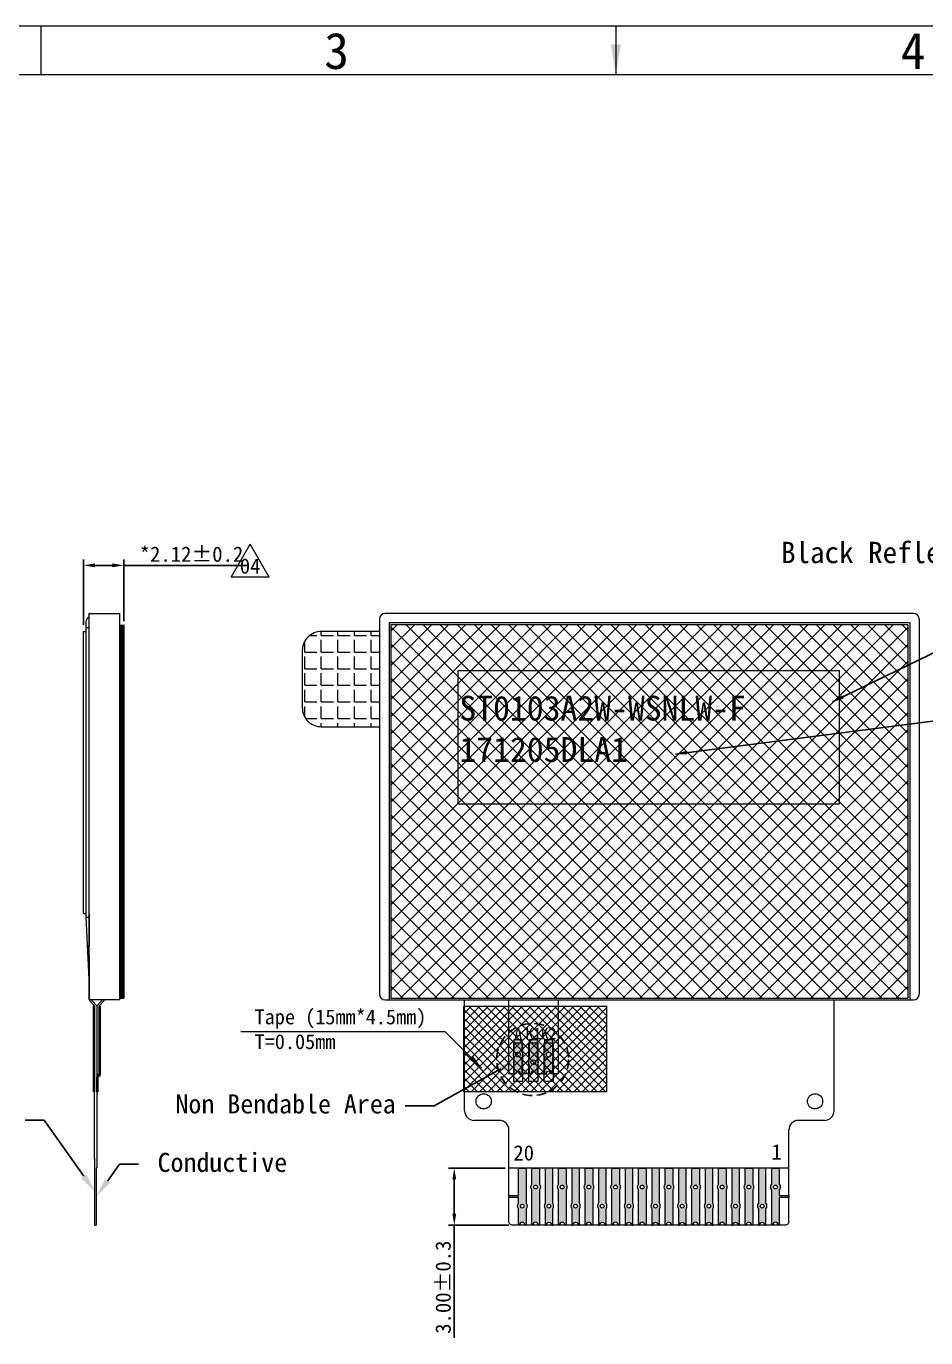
# Model space of a CAD drawing. Header units: millimetres. Extents: x 0 to 181, y 0 to 125.
# Drawn here: x 59.6 to 106.8, y 56.4 to 125.2 of the extents above; entities that cross this region are included whole.
import ezdxf
from ezdxf import colors
from ezdxf.entities.mleader import LeaderData, LeaderLine
from ezdxf.enums import TextEntityAlignment as Align
from ezdxf.math import Vec2, Vec3

# ---------------------------------------------------------------- set-up
doc = ezdxf.new("R2010")
doc.units = ezdxf.units.MM
doc.linetypes.add('DASHED', pattern=[0.75, 0.5, -0.25])
for name, color, linetype in [('BL', 7, 'Continuous'), ('DIM', 5, 'Continuous'), ('FPC', 30, 'Continuous'), ('frame', 7, 'Continuous'), ('LCD', 7, 'Continuous'), ('PB', 42, 'Continuous'), ('PULL TAPE', 60, 'Continuous'), ('tape', 40, 'Continuous')]:
    doc.layers.add(name, color=color, linetype=linetype)
doc.styles.add('4', font='arial.ttf')
doc.styles.get("Standard").update_dxf_attribs({"font": ''})
doc.styles.add('TITLE', font='')
doc.styles.add('宋体', font='')
doc.styles.get('Standard').set_extended_font_data('SimSun')
doc.styles.get('TITLE').set_extended_font_data('Dutch801 Rm BT', bold=True)
doc.styles.get('宋体').set_extended_font_data('SimSun')
doc.dimstyles.new('DIM', dxfattribs={"dimtxt": 0.8, "dimasz": 0.6, "dimexe": 0.3, "dimexo": 0.2, "dimgap": 0.15, "dimtad": 1, "dimzin": 1, "dimdsep": 46, "dimtxsty": '4', "dimcen": 0.1, "dimadec": 0, "dimazin": 0, "dimtfac": 1, "dimtmove": 0, "dimatfit": 3, "dimfxl": 0, "dimarcsym": 0})
doc.dimstyles.new('ISO-25$7', dxfattribs={"dimscale": 0.5, "dimtxt": 2.5, "dimasz": 2, "dimexe": 0.65, "dimexo": 0.625, "dimtad": 0, "dimdsep": 46, "dimtxsty": 'TITLE', "dimcen": 1.6, "dimclrd": 7, "dimclre": 73, "dimclrt": 7, "dimadec": 0, "dimazin": 0, "dimtfac": 1, "dimtmove": 0, "dimatfit": 0, "dimfxl": 0, "dimtolj": 1, "dimlwd": 9, "dimlwe": 9, "dimarcsym": 0})

# ---------------------------------------------------------------- blocks, each defined once
blk = doc.blocks.new('*D5')
at = {"layer": 'Defpoints', "color": 0}
for p in [(82.089, 65.283), (84.957, 65.283), (85.157, 62.283)]:
    blk.add_point(p, dxfattribs=at)
at = {"layer": 'DIM', "color": 0, "lineweight": -2}
for p, q in [((84.757, 65.283), (81.789, 65.283)), ((82.089, 62.883), (82.089, 64.683)), ((84.957, 62.283), (81.789, 62.283)), ((82.089, 62.283), (82.089, 56.372))]:
    blk.add_line(p, q, dxfattribs=at)
at = {"layer": 'DIM', "color": 0}
for points in [[(82.189, 64.683), (81.989, 64.683), (82.089, 65.283)], [(81.989, 62.883), (82.189, 62.883), (82.089, 62.283)]]:
    blk.add_solid(points, dxfattribs=at)
at = {"layer": 'DIM', "color": 0, "lineweight": 13, "insert": (81.508, 59.027), "char_height": 0.8, "attachment_point": 5, "rotation": 90, "style": '宋体'}
blk.add_mtext('3.00%%P0.3', dxfattribs=at)
blk = doc.blocks.new('*D44')
at = {"layer": 'Defpoints', "color": 0}
for p in [(64.734, 96.917), (64.734, 93.795), (62.614, 93.595)]:
    blk.add_point(p, dxfattribs=at)
at = {"layer": 'DIM', "color": 0, "lineweight": -2}
for p, q in [((62.614, 93.795), (62.614, 97.217)), ((64.734, 93.995), (64.734, 97.217)), ((63.214, 96.917), (64.134, 96.917)), ((64.734, 96.917), (71.243, 96.917))]:
    blk.add_line(p, q, dxfattribs=at)
at = {"layer": 'DIM', "color": 0}
for points in [[(63.214, 97.017), (63.214, 96.817), (62.614, 96.917)], [(64.134, 96.817), (64.134, 97.017), (64.734, 96.917)]]:
    blk.add_solid(points, dxfattribs=at)
at = {"layer": 'DIM', "color": 0, "lineweight": 13, "insert": (68.288, 97.498), "char_height": 0.8, "attachment_point": 5, "style": '宋体'}
blk.add_mtext('*2.12%%P0.2', dxfattribs=at)

msp = doc.modelspace()

# ---------------------------------------------------------------- hatches: boundary and pattern name
at = {"lineweight": 13}
h = msp.add_hatch(dxfattribs=at)
h.set_pattern_fill('ANSI37', color=4, scale=0.2, style=0)
h.set_pattern_definition([(45, (-231.84134, 7.36716), (-0.4490128, 0.4490128), []), (135, (-231.84134, 7.36716), (-0.4490128, -0.4490128), [])])
h.paths.add_polyline_path([(105.9014, 93.7954), (78.7614, 93.7954), (78.7614, 74.2025), (105.9014, 74.2025)])
h = msp.add_hatch(color=2)
h.paths.add_polyline_path([(87.2415, 71.0847, 0.3333333), (87.2415, 71.3847), (87.2415, 72.0347), (86.8415, 72.0347), (86.8415, 71.3847, 0.3333333), (86.8415, 71.0847), (86.8415, 70.2347), (86.9165, 70.2347, -1), (87.1665, 70.2347), (87.2415, 70.2347)])
h.paths.add_polyline_path([(86.9165, 71.2347, -1), (87.1665, 71.2347, -1)], flags=16)
h.paths.add_polyline_path([(86.4415, 72.0347), (86.0415, 72.0347), (86.0415, 70.9847, 0.3326962), (86.0415, 70.6847), (86.0415, 70.2347), (86.1165, 70.2347, -1), (86.3665, 70.2347), (86.4415, 70.2347), (86.4415, 70.6847, 0.3326962), (86.4415, 70.9847)])
h.paths.add_polyline_path([(86.3665, 70.8347, -1), (86.1165, 70.8347, -1)], flags=16)
h.paths.add_polyline_path([(85.6415, 72.0347), (85.2415, 72.0347), (85.2415, 71.3847, 0.3333333), (85.2415, 71.0847), (85.2415, 70.2347), (85.3165, 70.2347, -1), (85.5665, 70.2347), (85.6415, 70.2347), (85.6415, 71.0847, 0.3333333), (85.6415, 71.3847)])
h.paths.add_polyline_path([(85.5665, 71.2347, -1), (85.3165, 71.2347, -1)], flags=16)
at = {"layer": 'FPC', "lineweight": 13}
h = msp.add_hatch(color=256, dxfattribs=at)
edge = h.paths.add_edge_path()
edge.add_line((99.1571, 65.2825), (99.1571, 64.4325))
edge.add_arc((98.9571, 64.2825), 0.25, -36.869898, 36.869898, ccw=False)
edge.add_line((99.1571, 64.1325), (99.1571, 63.8325))
edge.add_line((99.1571, 63.8325), (99.6571, 63.8325))
edge.add_line((99.6571, 63.8325), (99.6571, 63.7325))
edge.add_line((99.6571, 63.7325), (99.1571, 63.7325))
edge.add_line((99.1571, 63.7325), (99.1571, 62.2825))
edge.add_line((99.1571, 62.2825), (99.1071, 62.2825))
edge.add_arc((98.9571, 62.2825), 0.15, 0, 180)
edge.add_line((98.8071, 62.2825), (98.7571, 62.2825))
edge.add_line((98.7571, 62.2825), (98.7571, 64.1325))
edge.add_arc((98.9571, 64.2825), 0.25, 143.130102, 216.869898, ccw=False)
edge.add_line((98.7571, 64.4325), (98.7571, 65.2825))
edge.add_line((98.7571, 65.2825), (99.1571, 65.2825))
edge = h.paths.add_edge_path()
edge.add_arc((91.9571, 64.2825), 0.25, -36.869898, 36.869898, ccw=False)
edge.add_line((92.1571, 64.1325), (92.1571, 62.2825))
edge.add_line((92.1571, 62.2825), (92.1071, 62.2825))
edge.add_arc((91.9571, 62.2825), 0.15, 0, 180)
edge.add_line((91.8071, 62.2825), (91.7571, 62.2825))
edge.add_line((91.7571, 62.2825), (91.7571, 64.1325))
edge.add_arc((91.9571, 64.2825), 0.25, 143.130102, 216.869898, ccw=False)
edge.add_line((91.7571, 64.4325), (91.7571, 65.2825))
edge.add_line((91.7571, 65.2825), (92.1571, 65.2825))
edge.add_line((92.1571, 65.2825), (92.1571, 64.4325))
edge = h.paths.add_edge_path(flags=16)
edge.add_arc((91.9571, 64.2825), 0.1, 0, 360)
edge = h.paths.add_edge_path()
edge.add_line((91.0571, 65.2825), (91.0571, 63.4325))
edge.add_arc((91.2571, 63.2825), 0.25, 143.130102, 216.869898)
edge.add_line((91.0571, 63.1325), (91.0571, 62.2825))
edge.add_line((91.0571, 62.2825), (91.1071, 62.2825))
edge.add_arc((91.2571, 62.2825), 0.15, 0, 180, ccw=False)
edge.add_line((91.4071, 62.2825), (91.4571, 62.2825))
edge.add_line((91.4571, 62.2825), (91.4571, 63.1325))
edge.add_arc((91.2571, 63.2825), 0.25, 323.130102, 396.869898)
edge.add_line((91.4571, 63.4325), (91.4571, 65.2825))
edge.add_line((91.4571, 65.2825), (91.0571, 65.2825))
edge = h.paths.add_edge_path(flags=16)
edge.add_arc((91.2571, 63.2825), 0.1, 0, 360)
edge = h.paths.add_edge_path()
edge.add_arc((93.3571, 64.2825), 0.25, -36.869898, 36.869898, ccw=False)
edge.add_line((93.5571, 64.1325), (93.5571, 62.2825))
edge.add_line((93.5571, 62.2825), (93.5071, 62.2825))
edge.add_arc((93.3571, 62.2825), 0.15, 0, 180)
edge.add_line((93.2071, 62.2825), (93.1571, 62.2825))
edge.add_line((93.1571, 62.2825), (93.1571, 64.1325))
edge.add_arc((93.3571, 64.2825), 0.25, 143.130102, 216.869898, ccw=False)
edge.add_line((93.1571, 64.4325), (93.1571, 65.2825))
edge.add_line((93.1571, 65.2825), (93.5571, 65.2825))
edge.add_line((93.5571, 65.2825), (93.5571, 64.4325))
edge = h.paths.add_edge_path(flags=16)
edge.add_arc((93.3571, 64.2825), 0.1, 0, 360)
edge = h.paths.add_edge_path()
edge.add_line((92.4571, 65.2825), (92.4571, 63.4325))
edge.add_arc((92.6571, 63.2825), 0.25, 143.130102, 216.869898)
edge.add_line((92.4571, 63.1325), (92.4571, 62.2825))
edge.add_line((92.4571, 62.2825), (92.5071, 62.2825))
edge.add_arc((92.6571, 62.2825), 0.15, 0, 180, ccw=False)
edge.add_line((92.8071, 62.2825), (92.8571, 62.2825))
edge.add_line((92.8571, 62.2825), (92.8571, 63.1325))
edge.add_arc((92.6571, 63.2825), 0.25, 323.130102, 396.869898)
edge.add_line((92.8571, 63.4325), (92.8571, 65.2825))
edge.add_line((92.8571, 65.2825), (92.4571, 65.2825))
edge = h.paths.add_edge_path(flags=16)
edge.add_arc((92.6571, 63.2825), 0.1, 0, 360)
edge = h.paths.add_edge_path()
edge.add_arc((94.7571, 64.2825), 0.25, -36.869898, 36.869898, ccw=False)
edge.add_line((94.9571, 64.1325), (94.9571, 62.2825))
edge.add_line((94.9571, 62.2825), (94.9071, 62.2825))
edge.add_arc((94.7571, 62.2825), 0.15, 0, 180)
edge.add_line((94.6071, 62.2825), (94.5571, 62.2825))
edge.add_line((94.5571, 62.2825), (94.5571, 64.1325))
edge.add_arc((94.7571, 64.2825), 0.25, 143.130102, 216.869898, ccw=False)
edge.add_line((94.5571, 64.4325), (94.5571, 65.2825))
edge.add_line((94.5571, 65.2825), (94.9571, 65.2825))
edge.add_line((94.9571, 65.2825), (94.9571, 64.4325))
edge = h.paths.add_edge_path(flags=16)
edge.add_arc((94.7571, 64.2825), 0.1, 0, 360)
edge = h.paths.add_edge_path()
edge.add_line((93.8571, 65.2825), (93.8571, 63.4325))
edge.add_arc((94.0571, 63.2825), 0.25, 143.130102, 216.869898)
edge.add_line((93.8571, 63.1325), (93.8571, 62.2825))
edge.add_line((93.8571, 62.2825), (93.9071, 62.2825))
edge.add_arc((94.0571, 62.2825), 0.15, 0, 180, ccw=False)
edge.add_line((94.2071, 62.2825), (94.2571, 62.2825))
edge.add_line((94.2571, 62.2825), (94.2571, 63.1325))
edge.add_arc((94.0571, 63.2825), 0.25, 323.130102, 396.869898)
edge.add_line((94.2571, 63.4325), (94.2571, 65.2825))
edge.add_line((94.2571, 65.2825), (93.8571, 65.2825))
edge = h.paths.add_edge_path(flags=16)
edge.add_arc((94.0571, 63.2825), 0.1, 0, 360)
edge = h.paths.add_edge_path()
edge.add_arc((96.1571, 64.2825), 0.25, -36.869898, 36.869898, ccw=False)
edge.add_line((96.3571, 64.1325), (96.3571, 62.2825))
edge.add_line((96.3571, 62.2825), (96.3071, 62.2825))
edge.add_arc((96.1571, 62.2825), 0.15, 0, 180)
edge.add_line((96.0071, 62.2825), (95.9571, 62.2825))
edge.add_line((95.9571, 62.2825), (95.9571, 64.1325))
edge.add_arc((96.1571, 64.2825), 0.25, 143.130102, 216.869898, ccw=False)
edge.add_line((95.9571, 64.4325), (95.9571, 65.2825))
edge.add_line((95.9571, 65.2825), (96.3571, 65.2825))
edge.add_line((96.3571, 65.2825), (96.3571, 64.4325))
edge = h.paths.add_edge_path(flags=16)
edge.add_arc((96.1571, 64.2825), 0.1, 0, 360)
edge = h.paths.add_edge_path()
edge.add_line((95.2571, 65.2825), (95.2571, 63.4325))
edge.add_arc((95.4571, 63.2825), 0.25, 143.130102, 216.869898)
edge.add_line((95.2571, 63.1325), (95.2571, 62.2825))
edge.add_line((95.2571, 62.2825), (95.3071, 62.2825))
edge.add_arc((95.4571, 62.2825), 0.15, 0, 180, ccw=False)
edge.add_line((95.6071, 62.2825), (95.6571, 62.2825))
edge.add_line((95.6571, 62.2825), (95.6571, 63.1325))
edge.add_arc((95.4571, 63.2825), 0.25, 323.130102, 396.869898)
edge.add_line((95.6571, 63.4325), (95.6571, 65.2825))
edge.add_line((95.6571, 65.2825), (95.2571, 65.2825))
edge = h.paths.add_edge_path(flags=16)
edge.add_arc((95.4571, 63.2825), 0.1, 0, 360)
edge = h.paths.add_edge_path()
edge.add_arc((97.5571, 64.2825), 0.25, -36.869898, 36.869898, ccw=False)
edge.add_line((97.7571, 64.1325), (97.7571, 62.2825))
edge.add_line((97.7571, 62.2825), (97.7071, 62.2825))
edge.add_arc((97.5571, 62.2825), 0.15, 0, 180)
edge.add_line((97.4071, 62.2825), (97.3571, 62.2825))
edge.add_line((97.3571, 62.2825), (97.3571, 64.1325))
edge.add_arc((97.5571, 64.2825), 0.25, 143.130102, 216.869898, ccw=False)
edge.add_line((97.3571, 64.4325), (97.3571, 65.2825))
edge.add_line((97.3571, 65.2825), (97.7571, 65.2825))
edge.add_line((97.7571, 65.2825), (97.7571, 64.4325))
edge = h.paths.add_edge_path(flags=16)
edge.add_arc((97.5571, 64.2825), 0.1, 0, 360)
edge = h.paths.add_edge_path(flags=16)
edge.add_arc((98.9571, 64.2825), 0.1, 0, 360)
edge = h.paths.add_edge_path()
edge.add_line((96.6571, 65.2825), (96.6571, 63.4325))
edge.add_arc((96.8571, 63.2825), 0.25, 143.130102, 216.869898)
edge.add_line((96.6571, 63.1325), (96.6571, 62.2825))
edge.add_line((96.6571, 62.2825), (96.7071, 62.2825))
edge.add_arc((96.8571, 62.2825), 0.15, 0, 180, ccw=False)
edge.add_line((97.0071, 62.2825), (97.0571, 62.2825))
edge.add_line((97.0571, 62.2825), (97.0571, 63.1325))
edge.add_arc((96.8571, 63.2825), 0.25, 323.130102, 396.869898)
edge.add_line((97.0571, 63.4325), (97.0571, 65.2825))
edge.add_line((97.0571, 65.2825), (96.6571, 65.2825))
edge = h.paths.add_edge_path(flags=16)
edge.add_arc((96.8571, 63.2825), 0.1, 0, 360)
edge = h.paths.add_edge_path()
edge.add_arc((98.2571, 63.2825), 0.25, 323.130102, 396.869898)
edge.add_line((98.4571, 63.4325), (98.4571, 65.2825))
edge.add_line((98.4571, 65.2825), (98.0571, 65.2825))
edge.add_line((98.0571, 65.2825), (98.0571, 63.4325))
edge.add_arc((98.2571, 63.2825), 0.25, 143.130102, 216.869898)
edge.add_line((98.0571, 63.1325), (98.0571, 62.2825))
edge.add_line((98.0571, 62.2825), (98.1071, 62.2825))
edge.add_arc((98.2571, 62.2825), 0.15, 0, 180, ccw=False)
edge.add_line((98.4071, 62.2825), (98.4571, 62.2825))
edge.add_line((98.4571, 62.2825), (98.4571, 63.1325))
edge = h.paths.add_edge_path(flags=16)
edge.add_arc((98.2571, 63.2825), 0.1, 0, 360)
edge = h.paths.add_edge_path()
edge.add_line((85.4571, 65.2825), (85.8571, 65.2825))
edge.add_line((85.8571, 65.2825), (85.8571, 63.4325))
edge.add_arc((85.6571, 63.2825), 0.25, -36.869898, 36.869898, ccw=False)
edge.add_line((85.8571, 63.1325), (85.8571, 62.2825))
edge.add_line((85.8571, 62.2825), (85.8071, 62.2825))
edge.add_arc((85.6571, 62.2825), 0.15, 0, 180)
edge.add_line((85.5071, 62.2825), (85.4571, 62.2825))
edge.add_line((85.4571, 62.2825), (85.4571, 63.1325))
edge.add_arc((85.6571, 63.2825), 0.25, 143.130102, 216.869898, ccw=False)
edge.add_line((85.4571, 63.4325), (85.4571, 63.7325))
edge.add_line((85.4571, 63.7325), (84.9571, 63.7325))
edge.add_line((84.9571, 63.7325), (84.9571, 63.8325))
edge.add_line((84.9571, 63.8325), (85.4571, 63.8325))
edge.add_line((85.4571, 63.8325), (85.4571, 65.2825))
edge = h.paths.add_edge_path()
edge.add_arc((86.3571, 64.2825), 0.25, -36.869898, 36.869898, ccw=False)
edge.add_line((86.5571, 64.1325), (86.5571, 62.2825))
edge.add_line((86.5571, 62.2825), (86.5071, 62.2825))
edge.add_arc((86.3571, 62.2825), 0.15, 0, 180)
edge.add_line((86.2071, 62.2825), (86.1571, 62.2825))
edge.add_line((86.1571, 62.2825), (86.1571, 64.1325))
edge.add_arc((86.3571, 64.2825), 0.25, 143.130102, 216.869898, ccw=False)
edge.add_line((86.1571, 64.4325), (86.1571, 65.2825))
edge.add_line((86.1571, 65.2825), (86.5571, 65.2825))
edge.add_line((86.5571, 65.2825), (86.5571, 64.4325))
edge = h.paths.add_edge_path(flags=16)
edge.add_arc((86.3571, 64.2825), 0.1, 0, 360)
edge = h.paths.add_edge_path(flags=16)
edge.add_arc((85.6571, 63.2825), 0.1, 0, 360)
edge = h.paths.add_edge_path()
edge.add_arc((87.7571, 64.2825), 0.25, -36.869898, 36.869898, ccw=False)
edge.add_line((87.9571, 64.1325), (87.9571, 62.2825))
edge.add_line((87.9571, 62.2825), (87.9071, 62.2825))
edge.add_arc((87.7571, 62.2825), 0.15, 0, 180)
edge.add_line((87.6071, 62.2825), (87.5571, 62.2825))
edge.add_line((87.5571, 62.2825), (87.5571, 64.1325))
edge.add_arc((87.7571, 64.2825), 0.25, 143.130102, 216.869898, ccw=False)
edge.add_line((87.5571, 64.4325), (87.5571, 65.2825))
edge.add_line((87.5571, 65.2825), (87.9571, 65.2825))
edge.add_line((87.9571, 65.2825), (87.9571, 64.4325))
edge = h.paths.add_edge_path(flags=16)
edge.add_arc((87.7571, 64.2825), 0.1, 0, 360)
edge = h.paths.add_edge_path()
edge.add_line((86.8571, 65.2825), (86.8571, 63.4325))
edge.add_arc((87.0571, 63.2825), 0.25, 143.130102, 216.869898)
edge.add_line((86.8571, 63.1325), (86.8571, 62.2825))
edge.add_line((86.8571, 62.2825), (86.9071, 62.2825))
edge.add_arc((87.0571, 62.2825), 0.15, 0, 180, ccw=False)
edge.add_line((87.2071, 62.2825), (87.2571, 62.2825))
edge.add_line((87.2571, 62.2825), (87.2571, 63.1325))
edge.add_arc((87.0571, 63.2825), 0.25, 323.130102, 396.869898)
edge.add_line((87.2571, 63.4325), (87.2571, 65.2825))
edge.add_line((87.2571, 65.2825), (86.8571, 65.2825))
edge = h.paths.add_edge_path(flags=16)
edge.add_arc((87.0571, 63.2825), 0.1, 0, 360)
edge = h.paths.add_edge_path()
edge.add_arc((89.1571, 64.2825), 0.25, -36.869898, 36.869898, ccw=False)
edge.add_line((89.3571, 64.1325), (89.3571, 62.2825))
edge.add_line((89.3571, 62.2825), (89.3071, 62.2825))
edge.add_arc((89.1571, 62.2825), 0.15, 0, 180)
edge.add_line((89.0071, 62.2825), (88.9571, 62.2825))
edge.add_line((88.9571, 62.2825), (88.9571, 64.1325))
edge.add_arc((89.1571, 64.2825), 0.25, 143.130102, 216.869898, ccw=False)
edge.add_line((88.9571, 64.4325), (88.9571, 65.2825))
edge.add_line((88.9571, 65.2825), (89.3571, 65.2825))
edge.add_line((89.3571, 65.2825), (89.3571, 64.4325))
edge = h.paths.add_edge_path(flags=16)
edge.add_arc((89.1571, 64.2825), 0.1, 0, 360)
edge = h.paths.add_edge_path()
edge.add_line((88.2571, 65.2825), (88.2571, 63.4325))
edge.add_arc((88.4571, 63.2825), 0.25, 143.130102, 216.869898)
edge.add_line((88.2571, 63.1325), (88.2571, 62.2825))
edge.add_line((88.2571, 62.2825), (88.3071, 62.2825))
edge.add_arc((88.4571, 62.2825), 0.15, 0, 180, ccw=False)
edge.add_line((88.6071, 62.2825), (88.6571, 62.2825))
edge.add_line((88.6571, 62.2825), (88.6571, 63.1325))
edge.add_arc((88.4571, 63.2825), 0.25, 323.130102, 396.869898)
edge.add_line((88.6571, 63.4325), (88.6571, 65.2825))
edge.add_line((88.6571, 65.2825), (88.2571, 65.2825))
edge = h.paths.add_edge_path(flags=16)
edge.add_arc((88.4571, 63.2825), 0.1, 0, 360)
edge = h.paths.add_edge_path()
edge.add_arc((90.5571, 64.2825), 0.25, -36.869898, 36.869898, ccw=False)
edge.add_line((90.7571, 64.1325), (90.7571, 62.2825))
edge.add_line((90.7571, 62.2825), (90.7071, 62.2825))
edge.add_arc((90.5571, 62.2825), 0.15, 0, 180)
edge.add_line((90.4071, 62.2825), (90.3571, 62.2825))
edge.add_line((90.3571, 62.2825), (90.3571, 64.1325))
edge.add_arc((90.5571, 64.2825), 0.25, 143.130102, 216.869898, ccw=False)
edge.add_line((90.3571, 64.4325), (90.3571, 65.2825))
edge.add_line((90.3571, 65.2825), (90.7571, 65.2825))
edge.add_line((90.7571, 65.2825), (90.7571, 64.4325))
edge = h.paths.add_edge_path(flags=16)
edge.add_arc((90.5571, 64.2825), 0.1, 0, 360)
edge = h.paths.add_edge_path()
edge.add_line((89.6571, 65.2825), (89.6571, 63.4325))
edge.add_arc((89.8571, 63.2825), 0.25, 143.130102, 216.869898)
edge.add_line((89.6571, 63.1325), (89.6571, 62.2825))
edge.add_line((89.6571, 62.2825), (89.7071, 62.2825))
edge.add_arc((89.8571, 62.2825), 0.15, 0, 180, ccw=False)
edge.add_line((90.0071, 62.2825), (90.0571, 62.2825))
edge.add_line((90.0571, 62.2825), (90.0571, 63.1325))
edge.add_arc((89.8571, 63.2825), 0.25, 323.130102, 396.869898)
edge.add_line((90.0571, 63.4325), (90.0571, 65.2825))
edge.add_line((90.0571, 65.2825), (89.6571, 65.2825))
edge = h.paths.add_edge_path(flags=16)
edge.add_arc((89.8571, 63.2825), 0.1, 0, 360)
at = {"layer": 'PULL TAPE', "lineweight": 13}
h = msp.add_hatch(dxfattribs=at)
h.set_pattern_fill('ANGLE', color=256, scale=0.125, style=0)
h.set_pattern_definition([(0, (-35.78135, 785.6264), (0, 0.873125), [0.635, -0.238125]), (90, (-35.78135, 785.6264), (-0.873125, 5e-17), [0.635, -0.238125])])
h.paths.add_polyline_path([(78.1614, 93.4454), (75.1064, 93.4454, 0.4142136), (74.1064, 92.4454), (74.1064, 89.4454, 0.4142136), (75.1064, 88.4454), (78.1614, 88.4454)])
at = {"layer": 'tape', "lineweight": 9}
h = msp.add_hatch(dxfattribs=at)
h.set_pattern_fill('ANSI37', color=256, scale=0.1, style=0)
h.set_pattern_definition([(45, (-231.84134, -127.8486), (-0.2245064, 0.2245064), []), (135, (-231.84134, -127.8486), (-0.2245064, -0.2245064), [])])
edge = h.paths.add_edge_path()
edge.add_spline(control_points=[(63.4353, 70.1847), (63.4333, 70.1686), (63.4293, 70.1364), (63.3806, 70.1193), (63.3304, 70.0867), (63.3242, 70.0406), (63.3153, 70.0162)], knot_values=[0, 0, 0, 0, 0.0447944, 0.0897156, 0.1412045, 0.2180085, 0.2180085, 0.2180085, 0.2180085], degree=3, periodic=0)
edge.add_line((63.3153, 70.0162), (63.3153, 69.2825))
edge.add_line((63.3153, 69.2825), (63.366, 69.2825))
edge.add_line((63.366, 69.2825), (63.366, 70.0095))
edge.add_spline(control_points=[(63.366, 70.0095), (63.3749, 70.0339), (63.3786, 70.0697), (63.4248, 70.0909), (63.48, 70.1297), (63.484, 70.1619), (63.486, 70.178)], knot_values=[0, 0, 0, 0, 0.076804, 0.1282929, 0.1732141, 0.2180085, 0.2180085, 0.2180085, 0.2180085], degree=3, periodic=0)
edge.add_line((63.486, 70.178), (63.486, 73.7825))
edge.add_line((63.486, 73.7825), (63.4353, 73.7825))
edge.add_line((63.4353, 73.7825), (63.4353, 70.1847))
h.paths.add_polyline_path([(63.1953, 73.7825), (63.1446, 73.7825), (63.1446, 69.2825), (63.1953, 69.2825)])
h = msp.add_hatch(dxfattribs=at)
h.set_pattern_fill('ANSI37', color=256, scale=0.1, style=0)
h.set_pattern_definition([(45, (-231.84134, -126.99134), (-0.2245064, 0.2245064), []), (135, (-231.84134, -126.99134), (-0.2245064, -0.2245064), [])])
h.paths.add_polyline_path([(82.5814, 73.7825), (90.0814, 73.7825), (90.0814, 69.2825), (82.5814, 69.2825)])

# ---------------------------------------------------------------- linework, layer by layer
at = {"lineweight": 13}
for p, q in [((181.1497, 125.2158), (0, 125.2158)), ((60.3832, 125.2158), (60.3832, 122.6733)), ((90.5748, 125.2158), (90.5748, 122.6733)), ((178.6072, 122.6733), (2.5425, 122.6733)), ((106.1814, 94.3954), (78.4614, 94.3954)), ((78.1614, 94.0954), (78.1614, 74.4025)), ((106.0014, 93.8954), (78.6614, 93.8954)), ((78.6614, 93.8954), (78.6614, 74.1025)), ((105.9014, 93.7954), (78.7614, 93.7954)), ((78.7614, 93.7954), (78.7614, 74.2025)), ((105.9014, 93.7954), (105.9014, 74.2025)), ((106.0014, 93.8954), (106.0014, 74.1025)), ((106.5014, 94.0954), (106.5014, 74.4025)), ((78.4614, 74.1025), (106.2014, 74.1025)), ((78.7614, 74.2025), (105.9014, 74.2025))]:
    msp.add_line(p, q, dxfattribs=at)
at = {"color": 1, "lineweight": 9}
for p, q in [((70.369, 96.3046), (71.369, 98.0367)), ((72.369, 96.3046), (71.369, 98.0367)), ((72.369, 96.3046), (70.369, 96.3046))]:
    msp.add_line(p, q, dxfattribs=at)
for p, q in [((64.5738, 93.7954), (64.5738, 74.2025)), ((64.6738, 93.7954), (64.6738, 74.2025)), ((64.7338, 93.7954), (64.7338, 74.2025)), ((64.7338, 74.2025), (64.5138, 74.2025))]:
    msp.add_line(p, q)
at = {"lineweight": 9}
msp.add_lwpolyline([(82.2931, 91.3893), (102.2931, 91.3893), (102.2931, 84.3893), (82.2931, 84.3893)], close=True, dxfattribs=at)
at = {"color": 2, "lineweight": 0}
for points in [[(85.5665, 70.2347, 1), (85.3165, 70.2347), (85.2415, 70.2347), (85.2415, 71.0847, -0.3333333), (85.2415, 71.3847), (85.2415, 72.0347), (85.6415, 72.0347), (85.6415, 71.3847, -0.3333333), (85.6415, 71.0847), (85.6415, 70.2347), (85.5665, 70.2347)], [(86.3665, 70.2347, 1), (86.1165, 70.2347), (86.0415, 70.2347), (86.0415, 70.6847, -0.3326962), (86.0415, 70.9847), (86.0415, 72.0347), (86.4415, 72.0347), (86.4415, 70.9847, -0.3326962), (86.4415, 70.6847), (86.4415, 70.2347), (86.3665, 70.2347)], [(87.1665, 70.2347, 1), (86.9165, 70.2347), (86.8415, 70.2347), (86.8415, 71.0847, -0.3333333), (86.8415, 71.3847), (86.8415, 72.0347), (87.2415, 72.0347), (87.2415, 71.3847, -0.3333333), (87.2415, 71.0847), (87.2415, 70.2347), (87.1665, 70.2347)]]:
    msp.add_lwpolyline(points, format="xyb", dxfattribs=at)
for centre in [(85.4415, 71.2347), (86.2415, 70.8347), (87.0415, 71.2347)]:
    msp.add_circle(centre, 0.125, dxfattribs=at)
at = {"lineweight": 13}
for centre, start, end in [((78.4614, 94.0954), 90, 180), ((106.2014, 94.0954), 0, 90), ((78.4614, 74.4025), 180, 270), ((106.2014, 74.4025), 270, 0)]:
    msp.add_arc(centre, 0.3, start, end, dxfattribs=at)
msp.add_solid([(90.8397, 124.2623), (90.31, 124.2623), (90.5748, 122.6733)], dxfattribs=at)
at = {"layer": 'BL', "lineweight": 13}
for p, q in [((62.9138, 74.1025), (62.9138, 94.3954)), ((62.9138, 94.3954), (64.5138, 94.3954)), ((64.5138, 94.3954), (64.5138, 74.1025)), ((62.9138, 76.4325), (62.9138, 74.1025)), ((64.5138, 74.1025), (62.9138, 74.1025))]:
    msp.add_line(p, q, dxfattribs=at)
at = {"layer": 'DIM', "linetype": 'DASHED'}
msp.add_circle((86.2057, 70.9768), 1.8889, dxfattribs=at)
at = {"layer": 'FPC', "lineweight": 13}
for p, q in [((62.9308, 74.1025), (62.9308, 74.0825)), ((63.1953, 73.8025), (62.9308, 74.0825)), ((63.0508, 74.1025), (63.0508, 74.0825)), ((63.0508, 74.0825), (63.3153, 73.8025)), ((63.1953, 65.7825), (63.1953, 73.8025)), ((63.3153, 73.8025), (63.3153, 65.2825)), ((63.3153, 73.8025), (63.3153, 65.2825)), ((82.6314, 68.2825), (82.6314, 74.1025)), ((102.0314, 68.2825), (102.0314, 74.1025)), ((84.4571, 67.7825), (83.1314, 67.7825)), ((101.5314, 67.7825), (100.1571, 67.7825)), ((84.9571, 62.4825), (84.9571, 67.2825)), ((99.6571, 62.4825), (99.6571, 67.2825)), ((63.1953, 65.7825), (63.2203, 65.7825)), ((63.3153, 65.2825), (63.2903, 65.2825)), ((99.6571, 65.2825), (84.9571, 65.2825)), ((63.2203, 62.2825), (63.2903, 62.2825))]:
    msp.add_line(p, q, dxfattribs=at)
at = {"layer": 'FPC', "lineweight": 9}
for points in [[(85.1915, 69.833), (85.6915, 69.833), (85.6915, 71.833), (85.1915, 71.833)], [(85.9915, 69.833), (86.4915, 69.833), (86.4915, 71.833), (85.9915, 71.833)], [(86.7915, 69.833), (87.2915, 69.833), (87.2915, 71.833), (86.7915, 71.833)]]:
    msp.add_lwpolyline(points, close=True, dxfattribs=at)
at = {"layer": 'FPC', "lineweight": 13}
for points in [[(63.2203, 62.2825), (63.2203, 65.7825)], [(63.2903, 65.2825), (63.2903, 62.2825)]]:
    msp.add_lwpolyline(points, dxfattribs=at)
for points in [[(85.4571, 65.2825), (85.8571, 65.2825), (85.8571, 63.4325, -0.3333333), (85.8571, 63.1325), (85.8571, 62.2825), (85.8071, 62.2825, 1), (85.5071, 62.2825), (85.4571, 62.2825), (85.4571, 63.1325, -0.3333333), (85.4571, 63.4325), (85.4571, 63.7325), (84.9571, 63.7325), (84.9571, 63.8325), (85.4571, 63.8325)], [(86.5571, 64.4325, -0.3333333), (86.5571, 64.1325), (86.5571, 62.2825), (86.5071, 62.2825, 1), (86.2071, 62.2825), (86.1571, 62.2825), (86.1571, 64.1325, -0.3333333), (86.1571, 64.4325), (86.1571, 65.2825), (86.5571, 65.2825)], [(86.8571, 65.2825), (86.8571, 63.4325, 0.3333333), (86.8571, 63.1325), (86.8571, 62.2825), (86.9071, 62.2825, -1), (87.2071, 62.2825), (87.2571, 62.2825), (87.2571, 63.1325, 0.3333333), (87.2571, 63.4325), (87.2571, 65.2825)], [(87.9571, 64.4325, -0.3333333), (87.9571, 64.1325), (87.9571, 62.2825), (87.9071, 62.2825, 1), (87.6071, 62.2825), (87.5571, 62.2825), (87.5571, 64.1325, -0.3333333), (87.5571, 64.4325), (87.5571, 65.2825), (87.9571, 65.2825)], [(88.2571, 65.2825), (88.2571, 63.4325, 0.3333333), (88.2571, 63.1325), (88.2571, 62.2825), (88.3071, 62.2825, -1), (88.6071, 62.2825), (88.6571, 62.2825), (88.6571, 63.1325, 0.3333333), (88.6571, 63.4325), (88.6571, 65.2825)], [(89.3571, 64.4325, -0.3333333), (89.3571, 64.1325), (89.3571, 62.2825), (89.3071, 62.2825, 1), (89.0071, 62.2825), (88.9571, 62.2825), (88.9571, 64.1325, -0.3333333), (88.9571, 64.4325), (88.9571, 65.2825), (89.3571, 65.2825)], [(89.6571, 65.2825), (89.6571, 63.4325, 0.3333333), (89.6571, 63.1325), (89.6571, 62.2825), (89.7071, 62.2825, -1), (90.0071, 62.2825), (90.0571, 62.2825), (90.0571, 63.1325, 0.3333333), (90.0571, 63.4325), (90.0571, 65.2825)], [(90.7571, 64.4325, -0.3333333), (90.7571, 64.1325), (90.7571, 62.2825), (90.7071, 62.2825, 1), (90.4071, 62.2825), (90.3571, 62.2825), (90.3571, 64.1325, -0.3333333), (90.3571, 64.4325), (90.3571, 65.2825), (90.7571, 65.2825)], [(91.0571, 65.2825), (91.0571, 63.4325, 0.3333333), (91.0571, 63.1325), (91.0571, 62.2825), (91.1071, 62.2825, -1), (91.4071, 62.2825), (91.4571, 62.2825), (91.4571, 63.1325, 0.3333333), (91.4571, 63.4325), (91.4571, 65.2825)], [(92.1571, 64.4325, -0.3333333), (92.1571, 64.1325), (92.1571, 62.2825), (92.1071, 62.2825, 1), (91.8071, 62.2825), (91.7571, 62.2825), (91.7571, 64.1325, -0.3333333), (91.7571, 64.4325), (91.7571, 65.2825), (92.1571, 65.2825)], [(92.4571, 65.2825), (92.4571, 63.4325, 0.3333333), (92.4571, 63.1325), (92.4571, 62.2825), (92.5071, 62.2825, -1), (92.8071, 62.2825), (92.8571, 62.2825), (92.8571, 63.1325, 0.3333333), (92.8571, 63.4325), (92.8571, 65.2825)], [(93.5571, 64.4325, -0.3333333), (93.5571, 64.1325), (93.5571, 62.2825), (93.5071, 62.2825, 1), (93.2071, 62.2825), (93.1571, 62.2825), (93.1571, 64.1325, -0.3333333), (93.1571, 64.4325), (93.1571, 65.2825), (93.5571, 65.2825)], [(93.8571, 65.2825), (93.8571, 63.4325, 0.3333333), (93.8571, 63.1325), (93.8571, 62.2825), (93.9071, 62.2825, -1), (94.2071, 62.2825), (94.2571, 62.2825), (94.2571, 63.1325, 0.3333333), (94.2571, 63.4325), (94.2571, 65.2825)], [(94.9571, 64.4325, -0.3333333), (94.9571, 64.1325), (94.9571, 62.2825), (94.9071, 62.2825, 1), (94.6071, 62.2825), (94.5571, 62.2825), (94.5571, 64.1325, -0.3333333), (94.5571, 64.4325), (94.5571, 65.2825), (94.9571, 65.2825)], [(95.2571, 65.2825), (95.2571, 63.4325, 0.3333333), (95.2571, 63.1325), (95.2571, 62.2825), (95.3071, 62.2825, -1), (95.6071, 62.2825), (95.6571, 62.2825), (95.6571, 63.1325, 0.3333333), (95.6571, 63.4325), (95.6571, 65.2825)], [(96.3571, 64.4325, -0.3333333), (96.3571, 64.1325), (96.3571, 62.2825), (96.3071, 62.2825, 1), (96.0071, 62.2825), (95.9571, 62.2825), (95.9571, 64.1325, -0.3333333), (95.9571, 64.4325), (95.9571, 65.2825), (96.3571, 65.2825)], [(96.6571, 65.2825), (96.6571, 63.4325, 0.3333333), (96.6571, 63.1325), (96.6571, 62.2825), (96.7071, 62.2825, -1), (97.0071, 62.2825), (97.0571, 62.2825), (97.0571, 63.1325, 0.3333333), (97.0571, 63.4325), (97.0571, 65.2825)], [(97.7571, 64.4325, -0.3333333), (97.7571, 64.1325), (97.7571, 62.2825), (97.7071, 62.2825, 1), (97.4071, 62.2825), (97.3571, 62.2825), (97.3571, 64.1325, -0.3333333), (97.3571, 64.4325), (97.3571, 65.2825), (97.7571, 65.2825)], [(98.4571, 63.1325, 0.3333333), (98.4571, 63.4325), (98.4571, 65.2825), (98.0571, 65.2825), (98.0571, 63.4325, 0.3333333), (98.0571, 63.1325), (98.0571, 62.2825), (98.1071, 62.2825, -1), (98.4071, 62.2825), (98.4571, 62.2825)], [(99.1571, 65.2825), (99.1571, 64.4325, -0.3333333), (99.1571, 64.1325), (99.1571, 63.8325), (99.6571, 63.8325), (99.6571, 63.7325), (99.1571, 63.7325), (99.1571, 62.2825), (99.1071, 62.2825, 1), (98.8071, 62.2825), (98.7571, 62.2825), (98.7571, 64.1325, -0.3333333), (98.7571, 64.4325), (98.7571, 65.2825)]]:
    msp.add_lwpolyline(points, format="xyb", close=True, dxfattribs=at)
msp.add_lwpolyline([(99.6571, 62.4825, -0.4142136), (99.4571, 62.2825), (85.1571, 62.2825, -0.4142136), (84.9571, 62.4825)], format="xyb", dxfattribs=at)
for centre, radius in [((83.6314, 68.7825), 0.4), ((101.0314, 68.7825), 0.4), ((86.3571, 64.2825), 0.1), ((87.7571, 64.2825), 0.1), ((89.1571, 64.2825), 0.1), ((90.5571, 64.2825), 0.1), ((91.9571, 64.2825), 0.1), ((93.3571, 64.2825), 0.1), ((94.7571, 64.2825), 0.1), ((96.1571, 64.2825), 0.1), ((97.5571, 64.2825), 0.1), ((98.9571, 64.2825), 0.1), ((85.6571, 63.2825), 0.1), ((87.0571, 63.2825), 0.1), ((88.4571, 63.2825), 0.1), ((89.8571, 63.2825), 0.1), ((91.2571, 63.2825), 0.1), ((92.6571, 63.2825), 0.1), ((94.0571, 63.2825), 0.1), ((95.4571, 63.2825), 0.1), ((96.8571, 63.2825), 0.1), ((98.2571, 63.2825), 0.1)]:
    msp.add_circle(centre, radius, dxfattribs=at)
for centre, start, end in [((83.1314, 68.2825), 180, 270), ((101.5314, 68.2825), 270, 0), ((84.4571, 67.2825), 360, 90), ((100.1571, 67.2825), 90, 180)]:
    msp.add_arc(centre, 0.5, start, end, dxfattribs=at)
at = {"layer": 'frame', "color": 7, "lineweight": 13}
for p in [(62.9138, 76.4325), (62.9138, 75.1025)]:
    msp.add_line(p, (62.9138, 74.1025), dxfattribs=at)
at = {"layer": 'LCD', "lineweight": 13}
for p, q in [((62.7438, 93.9454), (62.7438, 93.6454)), ((62.9138, 78.6025), (62.9138, 77.1025)), ((62.7438, 78.4494), (62.9138, 74.8494)), ((62.9138, 76.9494), (62.8438, 76.9494)), ((62.8438, 76.9494), (62.8438, 76.2794)), ((62.9138, 77.0994), (62.9138, 76.9494)), ((62.8438, 76.2794), (62.9138, 76.2794))]:
    msp.add_line(p, q, dxfattribs=at)
at = {"layer": 'LCD', "lineweight": 13, "ltscale": 2}
for p, q in [((62.9138, 93.6454), (62.7438, 93.6454)), ((62.7438, 93.6454), (62.7438, 78.4494)), ((62.6138, 93.4454), (62.7438, 93.4454)), ((62.6138, 78.6494), (62.6138, 93.4454)), ((62.6138, 78.6494), (62.7438, 78.6494)), ((62.7438, 78.4494), (62.9138, 78.4494))]:
    msp.add_line(p, q, dxfattribs=at)
at = {"layer": 'LCD', "lineweight": 13}
msp.add_arc((63.0438, 93.9454), 0.3, 115.679289, 180, dxfattribs=at)
at = {"layer": 'PB', "lineweight": 9}
for p, q in [((63.5798, 74.0825), (63.3153, 73.8025)), ((63.4353, 73.8025), (63.6998, 74.0825)), ((63.4353, 70.1847), (63.4353, 73.8025)), ((63.5798, 74.1025), (63.5798, 74.0825)), ((63.6998, 74.1025), (63.6998, 74.0825)), ((84.9415, 74.1025), (84.9415, 70.2347)), ((87.5415, 74.1025), (87.5415, 70.2347)), ((85.2415, 70.2347), (84.9415, 70.2347)), ((86.0415, 70.2347), (85.6415, 70.2347)), ((86.8415, 70.2347), (86.4415, 70.2347)), ((87.5415, 70.2347), (87.2415, 70.2347)), ((63.4353, 70.1847), (63.3153, 70.1847))]:
    msp.add_line(p, q, dxfattribs=at)
at = {"layer": 'PULL TAPE', "lineweight": 13}
msp.add_lwpolyline([(78.1614, 93.4454), (75.1064, 93.4454, 0.4142136), (74.1064, 92.4454), (74.1064, 89.4454, 0.4142136), (75.1064, 88.4454), (78.1614, 88.4454)], format="xyb", dxfattribs=at)
at = {"layer": 'tape', "lineweight": 9}
for points in [[(63.1446, 73.7825), (63.1953, 73.7825), (63.1953, 69.2825), (63.1446, 69.2825)], [(82.5814, 73.7825), (90.0814, 73.7825), (90.0814, 69.2825), (82.5814, 69.2825)]]:
    msp.add_lwpolyline(points, close=True, dxfattribs=at)
at = {"layer": 'tape'}
for points in [[(63.4353, 70.1847), (63.4353, 73.7825), (63.486, 73.7825), (63.486, 70.178)], [(63.366, 70.0095), (63.366, 69.2825), (63.3153, 69.2825), (63.3153, 70.0162)]]:
    msp.add_lwpolyline(points, dxfattribs=at)
for points in [[(63.4353, 70.1847), (63.4333, 70.1686), (63.4293, 70.1364), (63.3806, 70.1193), (63.3304, 70.0867), (63.3242, 70.0406), (63.3153, 70.0162)], [(63.486, 70.178), (63.484, 70.1619), (63.48, 70.1297), (63.4248, 70.0909), (63.3786, 70.0697), (63.3749, 70.0339), (63.366, 70.0095)]]:
    msp.add_open_spline(points, degree=3, knots=[0, 0, 0, 0, 0.04479441, 0.08971564, 0.14120449, 0.21800852, 0.21800852, 0.21800852, 0.21800852], dxfattribs=at)

# ---------------------------------------------------------------- texts
at = {"lineweight": 13, "style": '宋体'}
for s, p in [('3', (75.2608, 122.9727)), ('4', (105.5337, 122.9727))]:
    msp.add_text(s, height=1.9068, dxfattribs=at).set_placement(p)
at = {"color": 1, "lineweight": 9, "style": '宋体'}
msp.add_text('04', height=0.8, dxfattribs=at).set_placement((71.369, 96.882), align=Align.MIDDLE_CENTER)
at = {"insert": (82.3568, 90.0702), "char_height": 1.300992, "width": 17.51957, "attachment_point": 1, "style": '宋体'}
msp.add_mtext('ST0103A2W-WSNLW-F{\\fSimSun|b1|i0|c134|p0;\\P}171205DLA1', dxfattribs=at)
at = {"layer": 'DIM', "lineweight": 0, "style": '宋体'}
for s, p in [('A', (85.4415, 71.8647)), ('K1', (86.2415, 71.8647)), ('K2', (87.0415, 71.8647))]:
    msp.add_text(s, height=0.6, dxfattribs=at).set_placement(p, align=Align.BOTTOM_CENTER)
at = {"layer": 'DIM', "lineweight": 13, "attachment_point": 1, "style": '宋体'}
for s, insert, char_height, width in [('\\A1;Black Reflector', (99.2475, 98.1531), 1.12, 15.082274), ('{\\fSimSun|b0|i0|c134|p54;Tape (15mm*4.5mm)\\PT=0.05mm}', (71.6025, 73.6055), 0.78, 43.012433)]:
    msp.add_mtext(s, dxfattribs=dict(at, insert=insert, char_height=char_height, width=width))
at = {"layer": 'DIM', "lineweight": 13, "char_height": 0.8, "attachment_point": 1, "style": '宋体'}
for s, insert in [('{\\fSimSun|b0|i0|c134|p54;20}', (85.1898, 66.4762)), ('{\\fSimSun|b0|i0|c134|p54;1}', (98.7404, 66.5243))]:
    msp.add_mtext(s, dxfattribs=dict(at, insert=insert))

# ---------------------------------------------------------------- dimensions: what is measured, and where the dimension line sits
at = {"layer": 'DIM', "lineweight": 13}
dim = msp.add_linear_dim(base=(64.7338, 96.9166), p1=(62.6138, 93.5954), p2=(64.7338, 93.7954), text='*<>%%P0.2', dimstyle='DIM', override={"dimtxsty": '宋体'}, dxfattribs=at)
dim.commit()
dim.dimension.update_dxf_attribs({"geometry": '*D44', "text_midpoint": (68.2882, 97.4979)})
dim = msp.add_linear_dim(base=(82.0891, 65.2825), p1=(85.1571, 62.2825), p2=(84.9571, 65.2825), angle=90, text='<>%%P0.3', dimstyle='DIM', override={"dimtxsty": '宋体'}, dxfattribs=at)
dim.commit()
dim.dimension.update_dxf_attribs({"geometry": '*D5', "text_midpoint": (82.0891, 59.0275), "dimtype": 160})

# ---------------------------------------------------------------- leaders
for points, dimstyle, override in [([(101.9482, 89.7485), (107.5933, 92.4869), (109.3124, 92.4869)], 'DIM', {"dimtxsty": '宋体'}), ([(93.7011, 87.0114), (107.625, 88.7893), (108.8508, 88.7893)], 'DIM', {"dimtxsty": '宋体'}), ([(83.5353, 70.5178), (81.6109, 72.4247), (70.8803, 72.4247)], 'ISO-25$7', {"dimasz": 1.5, "dimtxsty": '宋体', "dimclrd": 256, "dimlwd": 0})]:
    msp.add_leader(points, dimstyle=dimstyle, override=override, dxfattribs=at)
ml = msp.add_multileader_mtext('Standard', dxfattribs=at)
ml.set_content('Non Bendable Area', color=256)
ml.set_leader_properties()
ml.build(insert=Vec2(0, 0))
ml.multileader.update_dxf_attribs({"arrow_head_size": 1})
ctx = ml.context
ctx.base_point, ctx.char_height, ctx.arrow_head_size, ctx.landing_gap_size, ctx.plane_origin = Vec3(66.396, 68.5466), 1, 1, 0.5, Vec3(85.5709, 69.2138)
ctx.text_align_type = 2
notes = []
notes.append((ctx, [(0, (1, 1, 0), (81.0277, 68.5466), (-1, 0), 1.5144, [(0, [(85.4137, 70.9702)], 0, [])])]))
ctx.mtext.insert, ctx.mtext.defined_height, ctx.mtext.alignment, ctx.mtext.flow_direction = Vec3(79.0133, 69.1471), 2, 3, 5
ml = msp.add_multileader_mtext('Standard', dxfattribs=at)
ml.set_content('Conductive', color=256)
ml.set_leader_properties()
ml.build(insert=Vec2(0, 0))
ml.multileader.update_dxf_attribs({"dogleg_length": 1, "arrow_head_size": 1})
ctx = ml.context
ctx.base_point, ctx.char_height, ctx.arrow_head_size, ctx.landing_gap_size, ctx.plane_origin = Vec3(50.5376, 67.7947), 1, 1, 1, Vec3(51.3764, 62.8991)
ctx.text_align_type = 2
notes.append((ctx, [(0, (1, 1, 0), (60.56, 67.7947), (-1, 0), 1, [(0, [(63.2203, 64.0325)], 0, [])])]))
ctx.mtext.insert, ctx.mtext.defined_height, ctx.mtext.alignment, ctx.mtext.flow_direction = Vec3(58.56, 68.3952), 2, 3, 5
ml = msp.add_multileader_mtext('Standard', dxfattribs=at)
ml.set_content('Conductive', color=256)
ml.set_leader_properties()
ml.build(insert=Vec2(0, 0))
ml.multileader.update_dxf_attribs({"dogleg_length": 1, "arrow_head_size": 1})
ctx = ml.context
ctx.base_point, ctx.char_height, ctx.arrow_head_size, ctx.landing_gap_size, ctx.plane_origin = Vec3(65.5093, 65.4778), 1, 1, 1, Vec3(63.3622, 62.8991)
notes.append((ctx, [(0, (1, 1, 0), (64.5093, 65.4778), (1, 0), 1, [(0, [(63.2903, 63.7825)], 0, [])])]))
ctx.mtext.insert, ctx.mtext.defined_height, ctx.mtext.flow_direction = Vec3(66.5093, 66.0784), 2, 5
for ctx, leaders in notes:
    for number, flags, end, landing, length, lines in leaders:
        leader = LeaderData()
        leader.index, (leader.has_last_leader_line, leader.has_dogleg_vector, leader.attachment_direction) = number, flags
        leader.last_leader_point, leader.dogleg_vector, leader.dogleg_length = Vec3(end), Vec3(landing), length
        for number, points, colour, breaks in lines:
            line = LeaderLine()
            line.index, line.vertices, line.color, line.breaks = number, Vec3.list(points), colors.encode_raw_color(colour), breaks
            leader.lines.append(line)
        ctx.leaders.append(leader)

doc.saveas('drawing.dxf')
